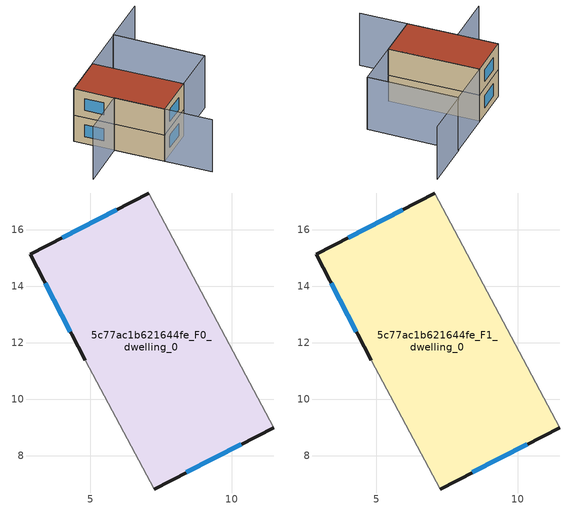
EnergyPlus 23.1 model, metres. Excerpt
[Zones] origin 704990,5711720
5c77ac1b621644fe_F0_dwelling_0
 floor ground (EU_floor_Construction): 7.07,17.3 11.49,8.98 7.25,6.82 4.82,11.37 2.87,15.12 z0
 wall outside (EU_wall_Construction): 7.07,17.3 2.87,15.12 4.82,11.37 / 7.25,6.82 11.49,8.98 z0:3
 wall adiabatic (EU_wall_Construction): 11.49,8.98 7.07,17.3 / 4.82,11.37 7.25,6.82 z0:3
 window (EU_Window_Construction): 3.39,14.11 4.29,12.39 / 5.93,16.71 4,15.71 / 8.4,7.4 10.35,8.4 z0.81:2.19
5c77ac1b621644fe_F1_dwelling_0
 floor to 5c77ac1b621644fe_F0_dwelling_0 (EU_floor_Construction): 7.07,17.3 11.49,8.98 7.25,6.82 4.82,11.37 2.87,15.12 z3
 wall outside (EU_wall_Construction): 7.07,17.3 2.87,15.12 4.82,11.37 / 7.25,6.82 11.49,8.98 z3:6
 wall adiabatic (EU_wall_Construction): 11.49,8.98 7.07,17.3 / 4.82,11.37 7.25,6.82 z3:6
 window (EU_Window_Construction): 3.39,14.11 4.29,12.39 / 5.93,16.71 4,15.71 / 8.4,7.4 10.35,8.4 z3.81:5.19
 roof outside (EU_roof_Construction): 11.49,8.98 7.07,17.3 2.87,15.12 4.82,11.37 7.25,6.82 z6
shading: 16.12,11.37 11.8,19.75 / 11.8,19.75 16.61,22.22 / 0.06,8.92 4.8,11.44 / 4.8,11.44 9.55,2.49 / 7.07,17.3 11.82,19.75 / 11.82,19.75 16.14,11.38 / 16.14,11.38 11.4,8.93 / 11.4,8.93 7.07,17.3 z0:6
[Building]
EU S2 Campaign: North Axis=0; Terrain=City; Solar Distribution=FullExterior
[Site:Location]
London: Latitude=51.5; Longitude=-0.5; Time Zone=0; Elevation=25
[SizingPeriod:WeatherFileDays]
AnnualSizingPeriod: Begin Month=1; Begin Day of Month=1; End Month=12; End Day of Month=31; Day of Week for Start Day=Monday; Use Weather File Daylight Saving Period=No; Use Weather File Rain and Snow Indicators=No
[MATERIAL]
EU_InternalMass_Material: Roughness=MediumRough; Thickness=0.1; Conductivity=1; Density=1800; Specific Heat=900; Thermal Absorptance=0.9; Solar Absorptance=0.7; Visible Absorptance=0.7
[MATERIAL:NOMASS] Roughness=MediumRough; Thermal Absorptance=0.9; Solar Absorptance=0.7; Visible Absorptance=0.7
Name | Thermal Resistance
EU_wall_NoMass | 0.727863
EU_roof_NoMass | 0.773354
EU_floor_NoMass | 1.79329
[WINDOWMATERIAL:SIMPLEGLAZINGSYSTEM]
EU_Window_SimpleGlazing: UFactor=2.58614; Solar Heat Gain Coefficient=0.76; Visible Transmittance=0.76
[CONSTRUCTION]
EU_wall_Construction: EU_wall_NoMass
EU_roof_Construction: EU_roof_NoMass
EU_floor_Construction: EU_floor_NoMass
EU_Window_Construction: EU_Window_SimpleGlazing
EU_InternalMass_Construction: EU_InternalMass_Material
[ZONE] Type=1; Multiplier=1; Ceiling Height=autocalculate; Floor Area=autocalculate; Part of Total Floor Area=Yes
Name | Volume
5c77ac1b621644fe_F0_dwelling_0 | 134.364
5c77ac1b621644fe_F1_dwelling_0 | 134.365
[INTERNALMASS] Construction=EU_InternalMass_Construction; Surface Area=44.788
Name | Zone or ZoneList
5c77ac1b621644fe_F0_dwelling_0_EU_InternalMass | 5c77ac1b621644fe_F0_dwelling_0
5c77ac1b621644fe_F1_dwelling_0_EU_InternalMass | 5c77ac1b621644fe_F1_dwelling_0
[OTHEREQUIPMENT] Fuel Type=Electricity; Design Level Calculation Method=Watts/Area; Power per Zone Floor Area=1; Fraction Latent=0; Fraction Radiant=0; Fraction Lost=0; Carbon Dioxide Generation Rate=0; EndUse Subcategory=EU_Step8_InternalGains
Name | Zone or ZoneList or Space or SpaceList | Schedule
EU_Step8_InternalGain_5c77ac1b621644fe_F0_dwelling_0_f000 | 5c77ac1b621644fe_F0_dwelling_0 | EU_Step8_GainSchedule_5c77ac1b621644fe_F0_dwelling_0_f000
EU_Step8_InternalGain_5c77ac1b621644fe_F1_dwelling_0_f000 | 5c77ac1b621644fe_F1_dwelling_0 | EU_Step8_GainSchedule_5c77ac1b621644fe_F1_dwelling_0_f000
[ZONEVENTILATION:DESIGNFLOWRATE] Schedule=EU_AlwaysOn; Design Flow Rate Calculation Method=AirChanges/Hour; Air Changes per Hour=0.484901; Ventilation Type=Natural; Fan Pressure Rise=0; Fan Total Efficiency=1; Constant Term Coefficient=1; Temperature Term Coefficient=0; Velocity Term Coefficient=0; Velocity Squared Term Coefficient=0; Minimum Indoor Temperature=-100; Maximum Indoor Temperature=100; Delta Temperature=-100; Minimum Outdoor Temperature=-100; Maximum Outdoor Temperature=100; Maximum Wind Speed=40
Name | Zone or ZoneList or Space or SpaceList
EU_ConstantAir_5c77ac1b621644fe_F0_dwelling_0 | 5c77ac1b621644fe_F0_dwelling_0
EU_ConstantAir_5c77ac1b621644fe_F1_dwelling_0 | 5c77ac1b621644fe_F1_dwelling_0
[HVACTEMPLATE:THERMOSTAT] Constant Heating Setpoint=20; Constant Cooling Setpoint=50
EU_HeatOnly_5c77ac1b621644fe_F0_dwelling_0; EU_HeatOnly_5c77ac1b621644fe_F1_dwelling_0
[HVACTEMPLATE:ZONE:IDEALLOADSAIRSYSTEM] System Availability Schedule=EU_AlwaysOn; Maximum Heating Supply Air Temperature=50; Minimum Cooling Supply Air Temperature=13; Maximum Heating Supply Air Humidity Ratio=0.0156; Minimum Cooling Supply Air Humidity Ratio=0.0077; Heating Limit=NoLimit; Cooling Limit=NoLimit; Heating Availability Schedule=EU_AlwaysOn; Cooling Availability Schedule=EU_CoolingOff; Dehumidification Control Type=ConstantSensibleHeatRatio; Cooling Sensible Heat Ratio=0.7; Dehumidification Setpoint=60; Humidification Control Type=None; Humidification Setpoint=30; Outdoor Air Method=None; Outdoor Air Flow Rate per Person=0.00944; Outdoor Air Flow Rate per Zone Floor Area=0; Outdoor Air Flow Rate per Zone=0; Demand Controlled Ventilation Type=None; Outdoor Air Economizer Type=NoEconomizer; Heat Recovery Type=None; Sensible Heat Recovery Effectiveness=0.7; Latent Heat Recovery Effectiveness=0.65
Name | Template Thermostat
5c77ac1b621644fe_F0_dwelling_0 | EU_HeatOnly_5c77ac1b621644fe_F0_dwelling_0
5c77ac1b621644fe_F1_dwelling_0 | EU_HeatOnly_5c77ac1b621644fe_F1_dwelling_0
[SIZING:ZONE] Zone Cooling Design Supply Air Temperature Input Method=SupplyAirTemperature; Zone Cooling Design Supply Air Temperature=13; Zone Heating Design Supply Air Temperature Input Method=SupplyAirTemperature; Zone Heating Design Supply Air Temperature=50; Zone Cooling Design Supply Air Humidity Ratio=0.008; Zone Heating Design Supply Air Humidity Ratio=0.008; Cooling Design Air Flow Method=DesignDay; Cooling Design Air Flow Rate=0; Cooling Minimum Air Flow per Zone Floor Area=0.000762; Cooling Minimum Air Flow=0; Cooling Minimum Air Flow Fraction=0.2; Heating Design Air Flow Method=DesignDay; Heating Design Air Flow Rate=0; Heating Maximum Air Flow per Zone Floor Area=0.002032; Heating Maximum Air Flow=0.141576; Heating Maximum Air Flow Fraction=0.3; Account for Dedicated Outdoor Air System=No; Dedicated Outdoor Air System Control Strategy=NeutralSupplyAir; Dedicated Outdoor Air Low Setpoint Temperature for Design=autosize; Dedicated Outdoor Air High Setpoint Temperature for Design=autosize; Zone Load Sizing Method=Sensible Load Only No Latent Load; Zone Latent Cooling Design Supply Air Humidity Ratio Input Method=HumidityRatioDifference; Zone Cooling Design Supply Air Humidity Ratio Difference=0.005; Zone Latent Heating Design Supply Air Humidity Ratio Input Method=HumidityRatioDifference; Zone Humidification Design Supply Air Humidity Ratio Difference=0.005
5c77ac1b621644fe_F0_dwelling_0; 5c77ac1b621644fe_F1_dwelling_0
[SCHEDULE:CONSTANT]
Name | Hourly Value
EU_AlwaysOn | 1
EU_CoolingOff | 0
[SCHEDULE:FILE] Column Number=1; Rows to Skip at Top=0; Number of Hours of Data=8760; Column Separator=Comma; Interpolate to Timestep=No; Minutes per Item=60; Adjust Schedule for Daylight Savings=Yes
Name | File
EU_Step8_GainSchedule_5c77ac1b621644fe_F0_dwelling_0_f000 | ../../schedules/5c77ac1b621644fe/5c77ac1b621644fe_F0_dwelling_0_f000_gain.csv
EU_Step8_GainSchedule_5c77ac1b621644fe_F1_dwelling_0_f000 | ../../schedules/5c77ac1b621644fe/5c77ac1b621644fe_F1_dwelling_0_f000_gain.csv
